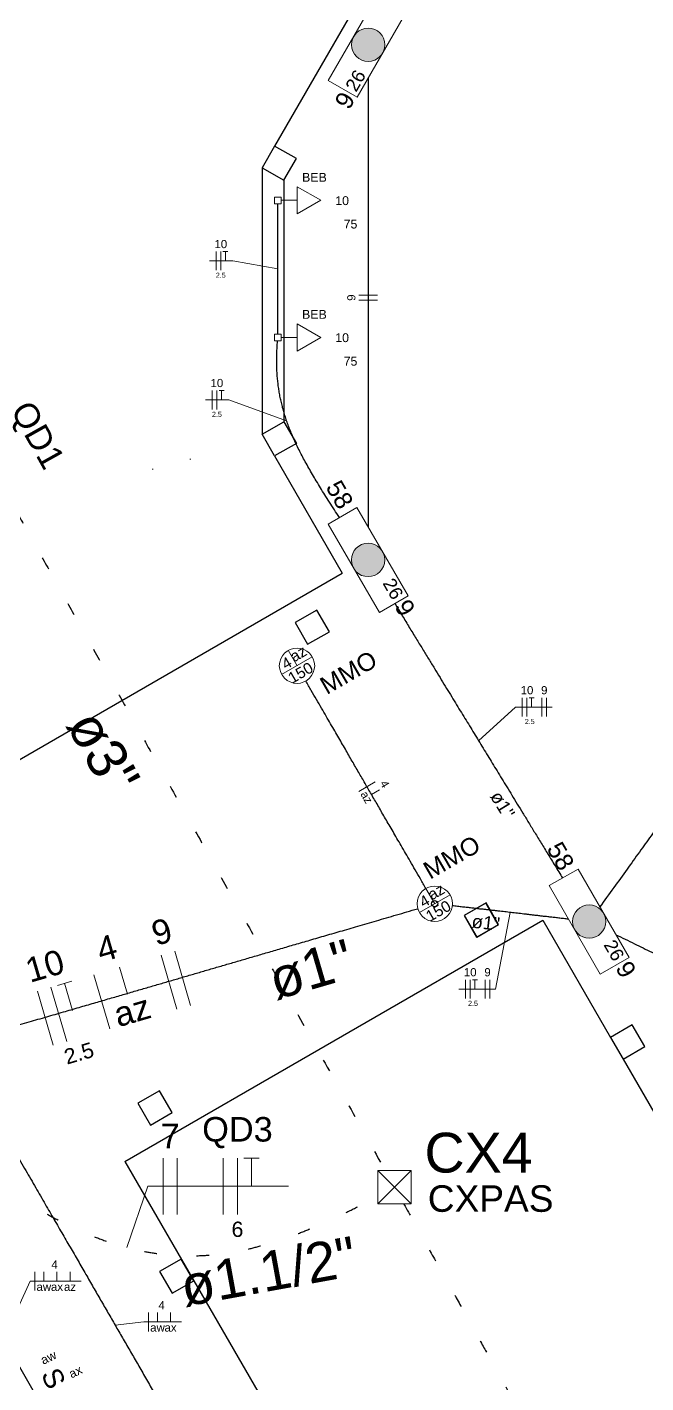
# Model space of a CAD drawing. Extents: x 210 to 779, y 61 to 241.
# Drawn here: x 361.87 to 366.81, y 189.65 to 200.48 of the extents above; entities that cross this region are included whole.
import ezdxf

# ---------------------------------------------------------------- set-up
doc = ezdxf.new("R2010")
doc.units = 0
doc.header["$LTSCALE"] = 2
doc.linetypes.add('DOT2', pattern=[3.175, 0, -3.175])
doc.layers.get('0').update_dxf_attribs({"linetype": 'CONTINUOUS'})
for name, color, linetype in [('A-PARED', 5, 'CONTINUOUS'), ('A-PARED-PISOS', 2, 'CONTINUOUS'), ('A-PAREDE', 5, 'CONTINUOUS'), ('A-PISOS', 2, 'CONTINUOUS'), ('A-PISOS-NIVEL', 1, 'CONTINUOUS'), ('ARQ-ALV-CORTE', 5, 'CONTINUOUS')]:
    doc.layers.add(name, color=color, linetype=linetype)
for name, color, linetype, lineweight in [('EL-Condutos', 4, 'CONTINUOUS', 30), ('EL-Fios', 9, 'CONTINUOUS', 20), ('EL-Pontos', 9, 'CONTINUOUS', 20), ('EL-Textos condutos', 7, 'CONTINUOUS', 20), ('EL-Textos fios', 7, 'CONTINUOUS', 20), ('EL-Textos pontos', 5, 'CONTINUOUS', 20), ('P-SIMBOL', 5, 'CONTINUOUS', 20)]:
    doc.layers.add(name, color=color, linetype=linetype, lineweight=lineweight)
doc.styles.add('Arial', font='arial.ttf')

msp = doc.modelspace()

# ---------------------------------------------------------------- hatches: boundary and pattern name
at = {"layer": 'P-SIMBOL'}
h = msp.add_hatch(color=256, dxfattribs=at)
h.paths.add_polyline_path([(372.582, 191.56, 1), (372.847, 191.56, 1)])
h.paths.add_polyline_path([(369.852, 191.563, 1), (370.117, 191.563, 1)])
h.paths.add_polyline_path([(364.46, 196.223, 1), (364.725, 196.223, 1)])
h.paths.add_polyline_path([(364.726, 200.336, 1), (364.461, 200.336, 1)])
msp.add_hatch(color=256, dxfattribs=at).paths.add_polyline_path([(366.488, 193.337, 1), (366.223, 193.337, 1)])

# ---------------------------------------------------------------- linework, layer by layer
at = {"color": 8}
msp.add_lwpolyline([(365.533, 193.486), (365.36, 193.386), (365.46, 193.213), (365.633, 193.313), (365.533, 193.486)], close=True, dxfattribs=at)
for centre in [(363.182, 197.03), (362.882, 196.95), (362.882, 196.95)]:
    msp.add_arc(centre, 0.01, 180, 210, dxfattribs=at)
at = {"layer": 'A-PARED', "color": 251}
msp.add_line((361.81, 189.782), (362.097, 189.284), dxfattribs=at)
msp.add_lwpolyline([(362.929, 190.543), (363.029, 190.37), (363.202, 190.47), (363.102, 190.643)], close=True, dxfattribs=at)
at = {"layer": 'A-PARED-PISOS', "color": 251}
msp.add_line((362.652, 191.423), (365.79, 185.988), dxfattribs=at)
at = {"layer": 'A-PAREDE', "color": 251}
for points in [[(363.92, 197.327), (364.02, 197.154), (363.846, 197.054), (363.746, 197.227)], [(363.92, 197.327), (364.02, 197.154), (363.846, 197.054), (363.746, 197.227)], [(364.183, 195.823), (364.01, 195.723), (364.11, 195.55), (364.283, 195.65)], [(365.531, 193.484), (365.358, 193.384), (365.458, 193.211), (365.631, 193.311)], [(366.799, 192.339), (366.699, 192.512), (366.526, 192.412), (366.626, 192.239)], [(366.799, 192.339), (366.699, 192.512), (366.526, 192.412), (366.626, 192.239)], [(362.929, 191.986), (362.755, 191.886), (362.855, 191.712), (363.029, 191.812)]]:
    msp.add_lwpolyline(points, close=True, dxfattribs=at)
at = {"layer": 'A-PISOS', "color": 251}
for p, q in [((361.052, 194.194), (364.386, 196.119)), ((362.652, 191.423), (365.986, 193.348))]:
    msp.add_line(p, q, dxfattribs=at)
at = {"layer": 'A-PISOS-NIVEL', "color": 251}
for p, q in [((366.526, 204.169), (363.846, 199.527)), ((363.846, 197.054), (364.386, 196.119)), ((365.986, 193.348), (366.526, 192.412)), ((366.626, 192.239), (367.24, 191.176))]:
    msp.add_line(p, q, dxfattribs=at)
at = {"layer": 'ARQ-ALV-CORTE', "color": 251}
for p, q in [((363.746, 199.354), (363.746, 197.227)), ((363.92, 199.254), (363.92, 197.327))]:
    msp.add_line(p, q, dxfattribs=at)
msp.add_lwpolyline([(363.92, 199.254), (364.02, 199.427), (363.846, 199.527), (363.746, 199.354)], close=True, dxfattribs=at)
msp.add_lwpolyline([(363.92, 199.254), (364.02, 199.427), (363.846, 199.527), (363.746, 199.354)], close=True, dxfattribs=at)
at = {"layer": 'EL-Condutos', "linetype": 'Continuous'}
msp.add_circle((365.124, 193.479), 0.025, dxfattribs=at)
at = {"layer": 'EL-Condutos', "linetype": 'DOT2', "ltscale": 0.05}
for points in [[(358.731, 202.069), (359.021, 201.551), (359.293, 201.065), (359.547, 200.611), (359.786, 200.184), (360.01, 199.783), (360.221, 199.406), (360.42, 199.05), (360.609, 198.713), (360.788, 198.392), (360.96, 198.085), (361.125, 197.79), (361.285, 197.503), (361.442, 197.224), (361.595, 196.949), (361.748, 196.677), (361.901, 196.404), (362.055, 196.128), (362.212, 195.847), (362.373, 195.559), (362.54, 195.261), (362.714, 194.951), (362.895, 194.626), (363.087, 194.284), (363.289, 193.923), (363.503, 193.54), (363.731, 193.133), (363.973, 192.699), (364.232, 192.237), (364.508, 191.743), (364.803, 191.216)], [(360.129, 192.617), (360.342, 192.397), (360.547, 192.192), (360.745, 192.001), (360.935, 191.825), (361.118, 191.663), (361.295, 191.515), (361.466, 191.38), (361.632, 191.258), (361.792, 191.148), (361.947, 191.051), (362.099, 190.965), (362.246, 190.891), (362.389, 190.829), (362.529, 190.777), (362.667, 190.736), (362.802, 190.705), (362.935, 190.683), (363.067, 190.671), (363.197, 190.669), (363.327, 190.675), (363.456, 190.69), (363.586, 190.712), (363.716, 190.743), (363.846, 190.781), (363.978, 190.826), (364.112, 190.877), (364.248, 190.936), (364.386, 191), (364.527, 191.07), (364.671, 191.145)], [(364.878, 191.082), (365.021, 190.825), (365.155, 190.584), (365.281, 190.359), (365.399, 190.146), (365.51, 189.947), (365.615, 189.759), (365.714, 189.58), (365.808, 189.412), (365.898, 189.251), (365.984, 189.096), (366.067, 188.948), (366.147, 188.804), (366.225, 188.664), (366.302, 188.526), (366.378, 188.389), (366.455, 188.252), (366.532, 188.114), (366.61, 187.973), (366.69, 187.83), (366.772, 187.682), (366.858, 187.528), (366.948, 187.367), (367.041, 187.199), (367.14, 187.021), (367.245, 186.834), (367.356, 186.635), (367.474, 186.423), (367.599, 186.198), (367.733, 185.958), (367.875, 185.703)]]:
    msp.add_spline(points, degree=3, dxfattribs=at)
at = {"layer": 'EL-Condutos', "linetype": 'Continuous'}
for points in [[(364.593, 200.073), (364.593, 199.883), (364.593, 199.708), (364.593, 199.546), (364.593, 199.397), (364.593, 199.259), (364.593, 199.131), (364.593, 199.013), (364.593, 198.903), (364.593, 198.801), (364.593, 198.704), (364.593, 198.613), (364.593, 198.526), (364.593, 198.442), (364.593, 198.36), (364.593, 198.28), (364.593, 198.199), (364.593, 198.117), (364.593, 198.033), (364.593, 197.946), (364.593, 197.855), (364.593, 197.758), (364.593, 197.656), (364.593, 197.546), (364.593, 197.428), (364.593, 197.3), (364.593, 197.162), (364.593, 197.013), (364.592, 196.851), (364.592, 196.676), (364.592, 196.486)], [(363.872, 198.026), (363.872, 198.076), (363.872, 198.122), (363.872, 198.166), (363.872, 198.207), (363.872, 198.245), (363.872, 198.282), (363.872, 198.316), (363.872, 198.349), (363.872, 198.38), (363.872, 198.409), (363.872, 198.438), (363.872, 198.466), (363.872, 198.493), (363.872, 198.52), (363.872, 198.546), (363.872, 198.573), (363.872, 198.599), (363.872, 198.626), (363.872, 198.654), (363.872, 198.683), (363.872, 198.712), (363.872, 198.743), (363.872, 198.776), (363.872, 198.81), (363.872, 198.847), (363.872, 198.885), (363.872, 198.926), (363.872, 198.969), (363.872, 199.016), (363.872, 199.065)], [(364.364, 196.562), (364.323, 196.624), (364.284, 196.685), (364.247, 196.743), (364.212, 196.799), (364.179, 196.854), (364.148, 196.906), (364.119, 196.957), (364.091, 197.007), (364.065, 197.055), (364.041, 197.102), (364.019, 197.148), (363.998, 197.193), (363.979, 197.237), (363.962, 197.28), (363.946, 197.323), (363.932, 197.365), (363.919, 197.407), (363.908, 197.448), (363.898, 197.49), (363.889, 197.531), (363.882, 197.572), (363.876, 197.614), (363.871, 197.656), (363.867, 197.698), (363.865, 197.741), (363.864, 197.785), (363.863, 197.829), (363.864, 197.875), (363.866, 197.921), (363.869, 197.969)], [(368.82, 196.75), (368.707, 196.593), (368.601, 196.447), (368.501, 196.309), (368.408, 196.179), (368.32, 196.057), (368.237, 195.942), (368.158, 195.833), (368.083, 195.73), (368.012, 195.631), (367.944, 195.536), (367.878, 195.445), (367.814, 195.357), (367.752, 195.27), (367.69, 195.185), (367.629, 195.101), (367.568, 195.016), (367.507, 194.931), (367.444, 194.845), (367.381, 194.756), (367.315, 194.665), (367.246, 194.57), (367.175, 194.472), (367.1, 194.368), (367.022, 194.259), (366.939, 194.144), (366.85, 194.022), (366.757, 193.892), (366.658, 193.755), (366.552, 193.608), (366.439, 193.452)], [(364.805, 195.876), (364.865, 195.778), (364.921, 195.685), (364.975, 195.596), (365.026, 195.513), (365.075, 195.433), (365.122, 195.357), (365.166, 195.285), (365.208, 195.215), (365.249, 195.148), (365.289, 195.083), (365.327, 195.02), (365.365, 194.959), (365.402, 194.899), (365.438, 194.839), (365.474, 194.78), (365.51, 194.721), (365.547, 194.661), (365.583, 194.601), (365.621, 194.54), (365.659, 194.477), (365.699, 194.412), (365.74, 194.345), (365.782, 194.275), (365.827, 194.203), (365.873, 194.127), (365.922, 194.047), (365.973, 193.963), (366.027, 193.875), (366.084, 193.782), (366.144, 193.684)], [(365.054, 193.6), (365.01, 193.677), (364.968, 193.75), (364.928, 193.818), (364.891, 193.882), (364.856, 193.943), (364.822, 194.001), (364.791, 194.056), (364.76, 194.108), (364.731, 194.158), (364.703, 194.206), (364.677, 194.253), (364.65, 194.298), (364.625, 194.342), (364.599, 194.386), (364.574, 194.429), (364.549, 194.473), (364.524, 194.516), (364.498, 194.561), (364.472, 194.606), (364.445, 194.652), (364.418, 194.7), (364.389, 194.751), (364.358, 194.803), (364.327, 194.858), (364.293, 194.915), (364.258, 194.976), (364.221, 195.041), (364.181, 195.109), (364.139, 195.181), (364.095, 195.258)], [(361.411, 192.396), (361.58, 192.446), (361.739, 192.492), (361.888, 192.536), (362.029, 192.577), (362.161, 192.615), (362.286, 192.652), (362.405, 192.686), (362.517, 192.719), (362.624, 192.75), (362.727, 192.78), (362.826, 192.809), (362.922, 192.837), (363.016, 192.864), (363.108, 192.891), (363.2, 192.918), (363.292, 192.945), (363.384, 192.972), (363.478, 192.999), (363.574, 193.027), (363.673, 193.056), (363.776, 193.086), (363.883, 193.117), (363.995, 193.15), (364.113, 193.184), (364.238, 193.221), (364.37, 193.259), (364.51, 193.3), (364.659, 193.343), (364.818, 193.39), (364.987, 193.439)], [(366.192, 193.356), (366.151, 193.36), (366.113, 193.365), (366.076, 193.369), (366.042, 193.373), (366.008, 193.377), (365.977, 193.38), (365.946, 193.384), (365.917, 193.387), (365.889, 193.391), (365.862, 193.394), (365.835, 193.397), (365.809, 193.4), (365.783, 193.403), (365.758, 193.406), (365.733, 193.409), (365.708, 193.412), (365.682, 193.415), (365.656, 193.418), (365.63, 193.421), (365.603, 193.424), (365.575, 193.427), (365.546, 193.43), (365.517, 193.434), (365.485, 193.437), (365.453, 193.441), (365.419, 193.445), (365.383, 193.449), (365.346, 193.453), (365.306, 193.458), (365.264, 193.463)], [(366.57, 193.232), (366.717, 193.16), (366.855, 193.092), (366.986, 193.029), (367.109, 192.968), (367.226, 192.912), (367.336, 192.858), (367.441, 192.806), (367.541, 192.757), (367.637, 192.71), (367.729, 192.665), (367.818, 192.622), (367.904, 192.58), (367.989, 192.538), (368.072, 192.498), (368.155, 192.457), (368.237, 192.417), (368.32, 192.376), (368.404, 192.335), (368.49, 192.293), (368.578, 192.25), (368.669, 192.206), (368.763, 192.16), (368.862, 192.112), (368.965, 192.061), (369.073, 192.008), (369.187, 191.953), (369.308, 191.894), (369.436, 191.831), (369.571, 191.765), (369.715, 191.695)], [(361.484, 192.004), (361.584, 191.831), (361.678, 191.667), (361.767, 191.513), (361.851, 191.367), (361.931, 191.229), (362.007, 191.097), (362.079, 190.972), (362.148, 190.853), (362.214, 190.739), (362.278, 190.628), (362.34, 190.521), (362.4, 190.417), (362.458, 190.316), (362.517, 190.215), (362.574, 190.115), (362.632, 190.015), (362.69, 189.915), (362.749, 189.813), (362.809, 189.709), (362.87, 189.602), (362.934, 189.492), (363, 189.377), (363.069, 189.258), (363.141, 189.133), (363.217, 189.002), (363.297, 188.864), (363.381, 188.718), (363.47, 188.563), (363.565, 188.4), (363.665, 188.226)]]:
    msp.add_spline(points, degree=3, dxfattribs=at)
at = {"layer": 'EL-Fios'}
for p, q in [((363.379, 198.535), (363.379, 198.685)), ((363.417, 198.535), (363.417, 198.685)), ((363.434, 198.685), (363.474, 198.685)), ((363.454, 198.61), (363.454, 198.685)), ((364.668, 198.336), (364.518, 198.336)), ((364.668, 198.298), (364.518, 198.298)), ((363.348, 197.425), (363.348, 197.575)), ((363.385, 197.425), (363.385, 197.575)), ((363.403, 197.575), (363.443, 197.575)), ((363.423, 197.5), (363.423, 197.575)), ((365.822, 194.973), (365.822, 195.123)), ((365.86, 194.973), (365.86, 195.123)), ((365.877, 195.123), (365.917, 195.123)), ((365.897, 195.048), (365.897, 195.123)), ((365.979, 194.973), (365.979, 195.123)), ((366.016, 194.973), (366.016, 195.123)), ((364.519, 194.375), (364.649, 194.451)), ((364.619, 194.352), (364.684, 194.389)), ((363.067, 192.637), (362.941, 193.069)), ((363.175, 192.668), (363.049, 193.1)), ((362.673, 192.756), (362.61, 192.972)), ((362.113, 192.827), (362.228, 192.861)), ((362.233, 192.628), (362.17, 192.844)), ((362.531, 192.48), (362.405, 192.912)), ((365.37, 192.723), (365.37, 192.873)), ((365.407, 192.723), (365.407, 192.873)), ((365.425, 192.873), (365.465, 192.873)), ((365.445, 192.798), (365.445, 192.873)), ((365.526, 192.723), (365.526, 192.873)), ((365.564, 192.723), (365.564, 192.873)), ((362.08, 192.349), (361.954, 192.781)), ((362.188, 192.38), (362.062, 192.812)), ((362.957, 190.999), (362.957, 191.449)), ((363.07, 190.999), (363.07, 191.449)), ((363.437, 190.999), (363.437, 191.449)), ((363.55, 190.999), (363.55, 191.449)), ((363.602, 191.449), (363.722, 191.449)), ((363.662, 191.224), (363.662, 191.449)), ((361.934, 190.391), (361.934, 190.541)), ((362.005, 190.466), (362.005, 190.541)), ((362.11, 190.466), (362.11, 190.541)), ((362.214, 190.466), (362.214, 190.541)), ((362.84, 190.066), (362.84, 190.216)), ((362.911, 190.141), (362.911, 190.216)), ((363.016, 190.141), (363.016, 190.216))]:
    msp.add_line(p, q, dxfattribs=at)
at = {"layer": 'EL-Pontos', "linetype": 'Continuous'}
msp.add_circle((365.124, 193.479), 0.025, dxfattribs=at)
at = {"layer": 'EL-Textos fios'}
for p, q in [((363.512, 198.61), (363.326, 198.61)), ((363.872, 198.547), (363.512, 198.61)), ((363.48, 197.5), (363.295, 197.5)), ((363.942, 197.334), (363.48, 197.5)), ((365.474, 194.78), (365.769, 195.048)), ((365.769, 195.048), (366.062, 195.048)), ((365.725, 193.41), (365.609, 192.798)), ((365.609, 192.798), (365.317, 192.798)), ((362.668, 190.735), (362.836, 191.224)), ((362.836, 191.224), (363.956, 191.224)), ((361.801, 190.257), (361.897, 190.466)), ((361.897, 190.466), (362.302, 190.466)), ((362.574, 190.115), (362.803, 190.141)), ((362.803, 190.141), (363.103, 190.141))]:
    msp.add_line(p, q, dxfattribs=at)
at = {"layer": 'P-SIMBOL'}
for p, q in [((364.274, 200.049), (364.682, 200.755)), ((364.504, 199.916), (364.912, 200.623)), ((364.274, 200.049), (364.504, 199.916)), ((363.845, 199.067), (363.845, 199.12)), ((363.845, 199.12), (363.898, 199.12)), ((363.898, 199.12), (363.898, 199.067)), ((364.026, 199.202), (364.214, 199.094)), ((364.026, 198.985), (364.026, 199.202)), ((363.898, 199.067), (363.845, 199.067)), ((364.026, 199.094), (363.898, 199.094)), ((364.214, 199.094), (364.026, 198.985)), ((364.026, 198.108), (364.214, 198)), ((364.026, 197.891), (364.026, 198.108)), ((363.845, 197.973), (363.845, 198.026)), ((363.845, 198.026), (363.898, 198.026)), ((363.898, 197.973), (363.845, 197.973)), ((363.898, 198.026), (363.898, 197.973)), ((364.026, 198), (363.898, 198)), ((364.214, 198), (364.026, 197.891)), ((364.274, 196.51), (364.503, 196.643)), ((364.911, 195.936), (364.503, 196.643)), ((364.682, 195.804), (364.274, 196.51)), ((364.682, 195.804), (364.911, 195.936)), ((363.902, 195.309), (364.147, 195.45)), ((364.025, 195.379), (363.954, 195.502)), ((366.037, 193.624), (366.267, 193.756)), ((366.675, 193.05), (366.267, 193.756)), ((365.124, 193.479), (365.054, 193.601)), ((366.445, 192.917), (366.037, 193.624)), ((365.002, 193.408), (365.246, 193.55)), ((366.445, 192.917), (366.675, 193.05)), ((364.671, 191.349), (364.936, 191.349)), ((364.671, 191.349), (364.671, 191.084)), ((364.671, 191.349), (364.936, 191.084)), ((364.936, 191.349), (364.671, 191.084)), ((364.936, 191.349), (364.936, 191.084)), ((364.671, 191.084), (364.936, 191.084))]:
    msp.add_line(p, q, dxfattribs=at)
for centre, radius in [((364.593, 200.336), 0.133), ((364.592, 196.223), 0.133), ((364.025, 195.379), 0.141), ((365.124, 193.479), 0.141), ((366.356, 193.337), 0.133)]:
    msp.add_circle(centre, radius, dxfattribs=at)

# ---------------------------------------------------------------- texts
at = {"layer": 'EL-Textos condutos', "attachment_point": 8, "line_spacing_factor": 0.798, "style": 'Arial'}
for s, insert, char_height, width, rotation in [('ø3"', (362.336, 194.609), 0.3177, 1.14372, 299.2264), ('ø1"', (365.618, 194.24), 0.1059, 0.38124, 301.4216), ('ø1"', (365.525, 193.273), 0.1059, 0.38124, 353.4053), ('ø1"', (364.182, 192.796), 0.3177, 1.14372, 16.2548), ('ø1.1/2"', (363.826, 190.381), 0.3177, 2.66868, 10.319)]:
    msp.add_mtext(s, dxfattribs=dict(at, insert=insert, char_height=char_height, width=width, rotation=rotation))
at = {"layer": 'EL-Textos fios', "attachment_point": 8, "line_spacing_factor": 0.798, "style": 'Arial'}
for s, insert, char_height, width in [('10', (363.417, 198.711), 0.0653, 0.15673), ('2.5', (363.417, 198.475), 0.0406, 0.14614), ('10', (363.386, 197.602), 0.0653, 0.15673), ('2.5', (363.386, 197.365), 0.0406, 0.14614), ('10', (365.86, 195.15), 0.0653, 0.15673), ('9', (365.998, 195.15), 0.0653, 0.07837), ('2.5', (365.882, 194.913), 0.0406, 0.14614), ('10', (365.407, 192.899), 0.0653, 0.15673), ('9', (365.545, 192.899), 0.0653, 0.07837), ('2.5', (365.429, 192.663), 0.0406, 0.14614), ('QD3', (363.55, 191.527), 0.1959, 0.70529), ('7', (363.013, 191.527), 0.196, 0.2351), ('6', (363.55, 190.818), 0.122, 0.14614), ('4', (362.091, 190.567), 0.0653, 0.07837), ('aw', (362.005, 190.388), 0.0653, 0.15673), ('ax', (362.11, 190.388), 0.0653, 0.15673), ('az', (362.214, 190.388), 0.0653, 0.15673), ('4', (362.945, 190.242), 0.0653, 0.07837), ('aw', (362.912, 190.063), 0.0653, 0.15673), ('ax', (363.016, 190.063), 0.0653, 0.15673)]:
    msp.add_mtext(s, dxfattribs=dict(at, insert=insert, char_height=char_height, width=width))
for s, insert, char_height, width, rotation in [('9', (364.492, 198.317), 0.0653, 0.07837, 90.0002), ('QD1', (361.827, 197.147), 0.1959, 0.70529, 299.2272), ('az', (364.552, 194.312), 0.0653, 0.15673, 300.0523), ('4', (364.697, 194.418), 0.0653, 0.07837, 300.0523), ('9', (362.974, 193.16), 0.196, 0.2351, 16.2548), ('4', (362.534, 193.031), 0.196, 0.2351, 16.2548), ('10', (362.041, 192.887), 0.1959, 0.4702, 16.2548), ('az', (362.738, 192.53), 0.1959, 0.4702, 16.2548), ('2.5', (362.303, 192.226), 0.1218, 0.43843, 16.2548)]:
    msp.add_mtext(s, dxfattribs=dict(at, insert=insert, char_height=char_height, width=width, rotation=rotation))
at = {"layer": 'EL-Textos pontos', "line_spacing_factor": 0.798, "style": 'Arial'}
for s, insert, char_height, width, attachment_point, rotation in [('9', (364.442, 199.808), 0.141, 0.16944, 7, 60.0001), ('58', (364.358, 196.614), 0.1412, 0.33888, 9, 299.9999), ('9', (364.852, 195.758), 0.141, 0.16944, 9, 299.9999), ('4', (363.964, 195.362), 0.0882, 0.1059, 8, 30.0001), ('az', (364.058, 195.436), 0.0882, 0.2118, 8, 30.0001), ('MMO', (364.472, 195.263), 0.1412, 0.50832, 8, 30.0001), ('150', (364.076, 195.284), 0.0882, 0.3177, 8, 30.0001), ('MMO', (365.296, 193.788), 0.1412, 0.50832, 8, 30.0001), ('58', (366.121, 193.728), 0.1412, 0.33888, 9, 299.9999), ('az', (365.158, 193.536), 0.0882, 0.2118, 8, 30.0001), ('4', (365.064, 193.462), 0.0882, 0.1059, 8, 30.0001), ('150', (365.175, 193.383), 0.0882, 0.3177, 8, 30.0001), ('9', (366.615, 192.871), 0.141, 0.16944, 9, 299.9999), ('aw', (362.058, 189.825), 0.0706, 0.16944, 8, 26.0066), ('ax', (362.273, 189.711), 0.0706, 0.16944, 8, 26.0066)]:
    msp.add_mtext(s, dxfattribs=dict(at, insert=insert, char_height=char_height, width=width, attachment_point=attachment_point, rotation=rotation))
for s, insert, char_height, width, attachment_point in [('BEB', (364.164, 199.242), 0.0706, 0.25416, 8), ('10', (364.385, 199.055), 0.0706, 0.16944, 8), ('75', (364.452, 198.868), 0.0706, 0.16944, 8), ('BEB', (364.164, 198.148), 0.0706, 0.25416, 8), ('10', (364.385, 197.961), 0.0706, 0.16944, 8), ('75', (364.452, 197.773), 0.0706, 0.16944, 8), ('CX4', (365.042, 191.329), 0.3177, 1.14372, 7), ('CXPAS', (365.57, 191.017), 0.2118, 1.2708, 8)]:
    msp.add_mtext(s, dxfattribs=dict(at, insert=insert, char_height=char_height, width=width, attachment_point=attachment_point))
at = {"layer": 'P-SIMBOL', "line_spacing_factor": 0.798, "style": 'Arial'}
for s, insert, char_height, width, attachment_point, rotation in [('26', (364.498, 199.951), 0.1059, 0.25416, 7, 60.0001), ('26', (364.786, 195.895), 0.1059, 0.25416, 9, 299.9999), ('26', (366.549, 193.009), 0.1059, 0.25416, 9, 299.9999), ('S', (361.977, 189.722), 0.159, 0.19062, 7, 296.0072)]:
    msp.add_mtext(s, dxfattribs=dict(at, insert=insert, char_height=char_height, width=width, attachment_point=attachment_point, rotation=rotation))

doc.saveas('drawing.dxf')
